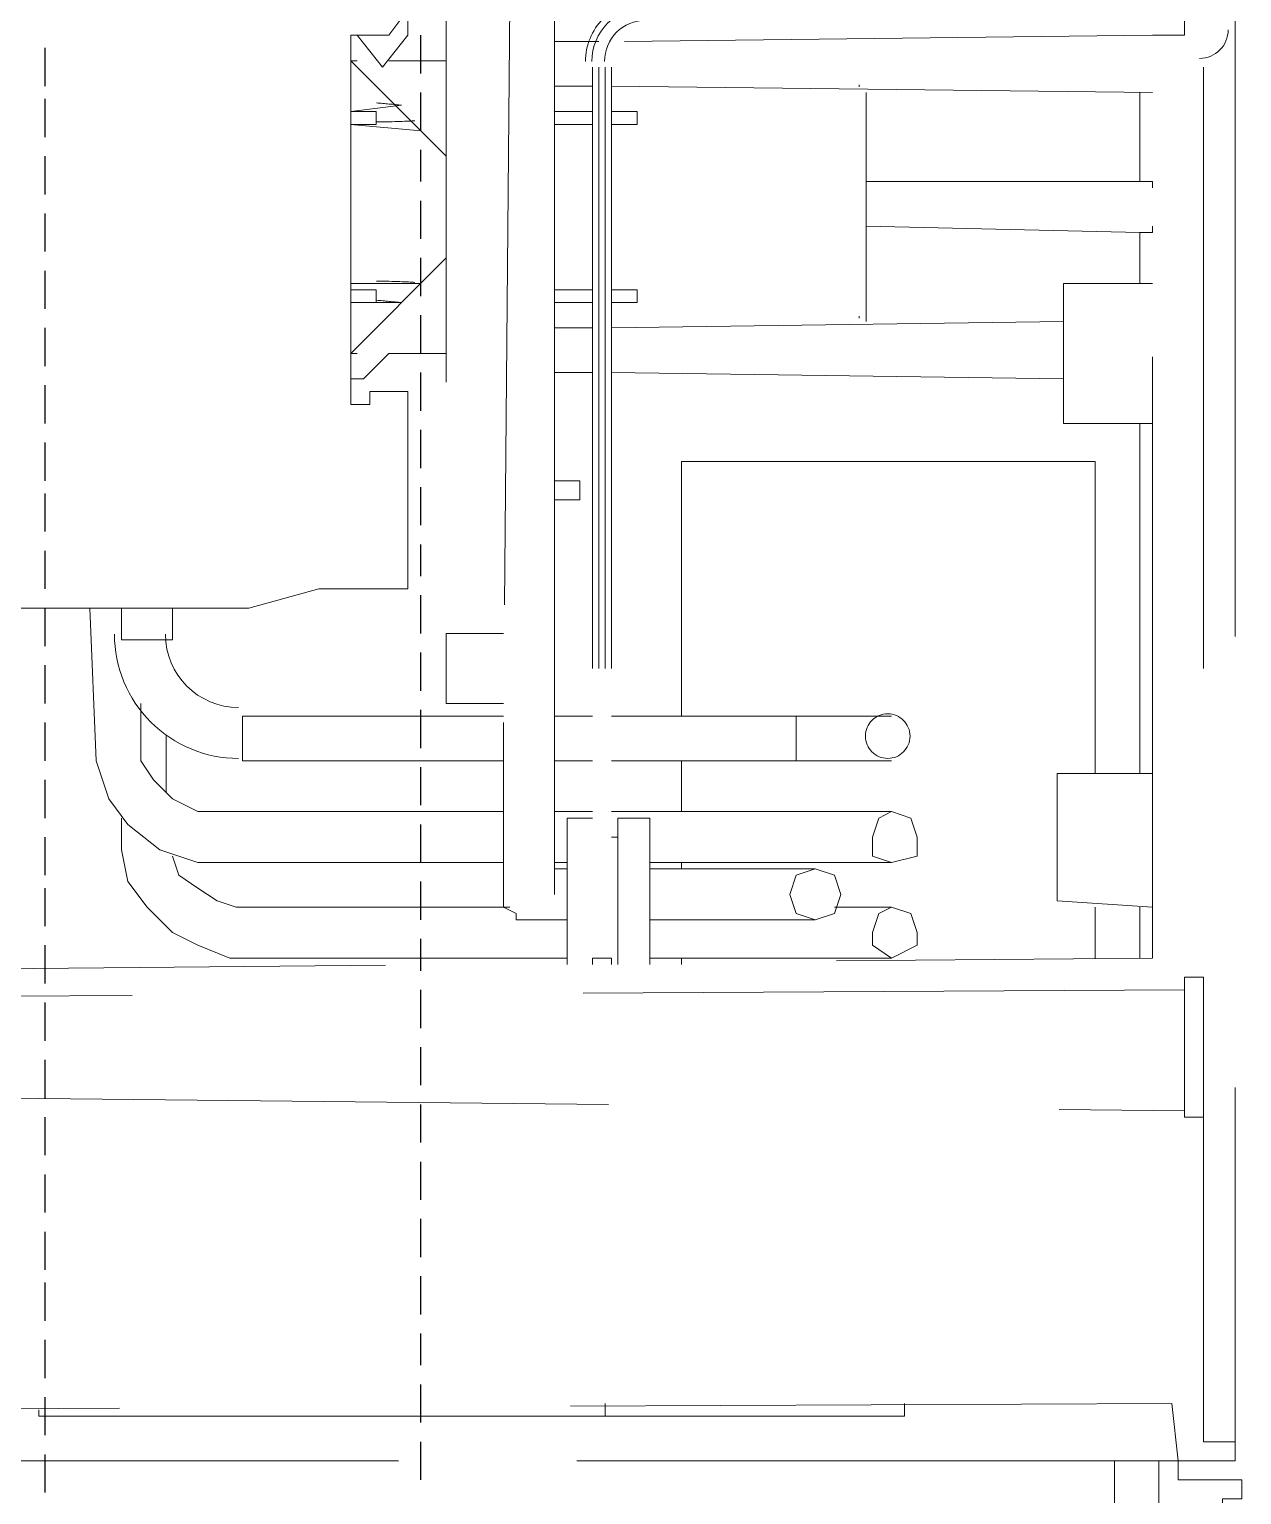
# Model space of a CAD drawing. Header units: metres. Extents: x 2999 to 3164, y 1641 to 1678.
# Drawn here: x 3140.9976 to 3141.4008, y 1663.0104 to 1663.4978 of the extents above; entities that cross this region are included whole.
import ezdxf

# ---------------------------------------------------------------- set-up
doc = ezdxf.new("R2010")
doc.units = ezdxf.units.M
doc.linetypes.add('CONTORNO_QUADRO_T', pattern=[0.35, 0.2, -0.15])
doc.layers.add('PDF28_Geometry', color=7, linetype='Continuous')

msp = doc.modelspace()

# ---------------------------------------------------------------- linework, layer by layer
at = {"layer": 'PDF28_Geometry', "linetype": 'CONTORNO_QUADRO_T', "lineweight": 15}
for points in [[(3141.172229623183, 1663.210029989766), (3141.172229623183, 1663.212146643635), (3141.172229623183, 1663.218496605244), (3141.172229623183, 1663.24177979781), (3141.172229623183, 1663.290462836811), (3141.172229623183, 1663.389945568684), (3141.172229623183, 1663.489428300557), (3141.172229623183, 1663.502128223774), (3141.178579584792, 1663.512711493123), (3141.18916285414, 1663.519061454731), (3141.199746123489, 1663.521178108601), (3141.25054581636, 1663.521178108601), (3141.275945662795, 1663.521178108601), (3141.286528932144, 1663.52541141634), (3141.297112201492, 1663.531761377949), (3141.303462163101, 1663.542344647297), (3141.30769547084, 1663.552927916646), (3141.309812124709, 1663.578327763081), (3141.309812124709, 1663.677810494954), (3141.309812124709, 1663.876775958699)], [(3141.398711587234, 1663.851376112263), (3141.398711587234, 1663.845026150654), (3141.398711587234, 1663.504244877644), (3141.398711587234, 1663.495778262165), (3141.398711587234, 1663.027997756978)], [(3141.155296392226, 1663.504244877644), (3141.155296392226, 1663.580444416951), (3141.136246507399, 1663.580444416951), (3141.136246507399, 1663.29681279842), (3141.155296392226, 1663.29681279842)], [(3140.916114504959, 1663.18463014333), (3141.371195086929, 1663.188863451069), (3141.371195086929, 1663.495778262165), (3141.381778356277, 1663.495778262165), (3141.381778356277, 1663.506361531514)], [(3141.157413046096, 1663.506361531514), (3141.155296392226, 1663.267179644246), (3141.155296392226, 1663.235429836201), (3141.155296392226, 1663.222729912983), (3141.155296392226, 1663.212146643635), (3141.155296392226, 1663.210029989766), (3141.155296392226, 1663.207913335896), (3141.155296392226, 1663.205796682026), (3141.159529699965, 1663.203680028157), (3141.159529699965, 1663.201563374287), (3141.161646353835, 1663.201563374287), (3141.163763007705, 1663.201563374287), (3141.165879661574, 1663.201563374287), (3141.176462930923, 1663.201563374287)], [(3141.106613353225, 1663.495778262165), (3141.115079968703, 1663.485194992817), (3141.123546584182, 1663.495778262165), (3141.123546584182, 1663.504244877644)], [(3141.195512815749, 1663.493661608296), (3141.371195086929, 1663.495778262165)], [(3141.172229623183, 1663.493661608296), (3141.187046200271, 1663.493661608296)], [(3141.106613353225, 1663.487311646687), (3141.104496699355, 1663.487311646687), (3141.136246507399, 1663.455561838643)], [(3141.117196622573, 1663.487311646687), (3141.117196622573, 1663.487311646687)], [(3141.388128317886, 1663.485194992817), (3141.388128317886, 1663.18251348946), (3141.381778356277, 1663.18251348946), (3141.381778356277, 1663.178280181721), (3140.990197390396, 1663.176163527851)], [(3141.172229623183, 1663.478845031208), (3141.184929546401, 1663.478845031208)], [(3141.19127950801, 1663.478845031208), (3141.371195086929, 1663.476728377339)], [(3141.275945662795, 1663.400528838032), (3141.275945662795, 1663.476728377339)], [(3141.172229623183, 1663.47037841573), (3141.184929546401, 1663.47037841573)], [(3141.184929546401, 1663.466145107991), (3141.172229623183, 1663.466145107991)], [(3141.19127950801, 1663.47037841573), (3141.199746123489, 1663.47037841573), (3141.199746123489, 1663.466145107991), (3141.19127950801, 1663.466145107991)], [(3141.371195086929, 1663.432278646077), (3141.371195086929, 1663.430161992207), (3141.36696177919, 1663.430161992207), (3141.275945662795, 1663.432278646077), (3141.275945662795, 1663.447095223164), (3141.36696177919, 1663.447095223164), (3141.371195086929, 1663.447095223164), (3141.371195086929, 1663.444978569295)], [(3141.136246507399, 1663.421695376729), (3141.104496699355, 1663.389945568684), (3141.106613353225, 1663.389945568684)], [(3141.104496699355, 1663.41322876125), (3141.127779891921, 1663.41322876125)], [(3141.371195086929, 1663.41322876125), (3141.341561932754, 1663.41322876125), (3141.341561932754, 1663.366662376118), (3141.371195086929, 1663.366662376118)], [(3141.172229623183, 1663.41111210738), (3141.184929546401, 1663.41111210738)], [(3141.19127950801, 1663.41111210738), (3141.199746123489, 1663.41111210738), (3141.199746123489, 1663.406878799641), (3141.19127950801, 1663.406878799641)], [(3141.184929546401, 1663.406878799641), (3141.172229623183, 1663.406878799641)], [(3141.172229623183, 1663.398412184163), (3141.184929546401, 1663.398412184163)], [(3141.19127950801, 1663.398412184163), (3141.341561932754, 1663.400528838032)], [(3141.104496699355, 1663.381478953205), (3141.108730007094, 1663.381478953205), (3141.117196622573, 1663.389945568684), (3141.136246507399, 1663.389945568684), (3141.117196622573, 1663.389945568684)], [(3141.172229623183, 1663.383595607075), (3141.184929546401, 1663.383595607075)], [(3141.19127950801, 1663.383595607075), (3141.341561932754, 1663.381478953205)], [(3141.214562700576, 1663.353962452901), (3141.214562700576, 1663.269296298115), (3141.214562700576, 1663.353962452901), (3141.352145202102, 1663.353962452901), (3141.352145202102, 1663.250246413289)], [(3141.172229623183, 1663.347612491292), (3141.180696238662, 1663.347612491292), (3141.180696238662, 1663.341262529683), (3141.172229623183, 1663.341262529683)], [(3141.017713890701, 1663.305279413899), (3141.019830544571, 1663.254479721028), (3141.02406385231, 1663.24177979781), (3141.030413813919, 1663.233313182332), (3141.040997083267, 1663.224846566853), (3141.053697006485, 1663.220613259114), (3141.155296392226, 1663.220613259114)], [(3141.028297160049, 1663.305279413899), (3141.028297160049, 1663.294696144551)], [(3141.045230391006, 1663.294696144551), (3141.045230391006, 1663.305279413899)], [(3141.136246507399, 1663.29681279842), (3141.136246507399, 1663.273529605854), (3141.155296392226, 1663.273529605854)], [(3141.155296392226, 1663.237546490071), (3141.081213506789, 1663.237546490071), (3141.064280275833, 1663.237546490071), (3141.053697006485, 1663.237546490071), (3141.045230391006, 1663.24177979781), (3141.038880429397, 1663.248129759419), (3141.034647121658, 1663.254479721028), (3141.034647121658, 1663.273529605854)], [(3141.155296392226, 1663.269296298115), (3141.068513583572, 1663.269296298115)], [(3141.184929546401, 1663.269296298115), (3141.172229623183, 1663.269296298115)], [(3141.284412278274, 1663.269296298115), (3141.252662470229, 1663.269296298115), (3141.19127950801, 1663.269296298115)], [(3141.043113737137, 1663.24389645168), (3141.043113737137, 1663.248129759419), (3141.043113737137, 1663.258713028767), (3141.043113737137, 1663.262946336506)], [(3141.068513583572, 1663.254479721028), (3141.155296392226, 1663.254479721028)], [(3141.172229623183, 1663.254479721028), (3141.184929546401, 1663.254479721028)], [(3141.19127950801, 1663.254479721028), (3141.252662470229, 1663.254479721028), (3141.284412278274, 1663.254479721028)], [(3141.371195086929, 1663.250246413289), (3141.339445278884, 1663.250246413289), (3141.339445278884, 1663.207913335896), (3141.371195086929, 1663.205796682026)], [(3141.184929546401, 1663.237546490071), (3141.172229623183, 1663.237546490071)], [(3141.284412278274, 1663.237546490071), (3141.282295624404, 1663.237546490071), (3141.273829008926, 1663.237546490071), (3141.24631250862, 1663.237546490071), (3141.19127950801, 1663.237546490071)], [(3141.028297160049, 1663.235429836201), (3141.028297160049, 1663.224846566853), (3141.030413813919, 1663.214263297505), (3141.036763775528, 1663.205796682026), (3141.045230391006, 1663.197330066548), (3141.053697006485, 1663.193096758809), (3141.064280275833, 1663.188863451069), (3141.087563468398, 1663.188863451069), (3141.176462930923, 1663.188863451069)], [(3141.184929546401, 1663.235429836201), (3141.176462930923, 1663.235429836201), (3141.176462930923, 1663.1867467972)], [(3141.203979431228, 1663.1867467972), (3141.203979431228, 1663.235429836201), (3141.19339616188, 1663.235429836201), (3141.19339616188, 1663.1867467972)], [(3141.19339616188, 1663.229079874592), (3141.19127950801, 1663.229079874592)], [(3141.157413046096, 1663.205796682026), (3141.096030083876, 1663.205796682026), (3141.066396929702, 1663.205796682026), (3141.060046968094, 1663.207913335896), (3141.053697006485, 1663.212146643635), (3141.047347044876, 1663.216379951375), (3141.045230391006, 1663.222729912983)], [(3141.172229623183, 1663.220613259114), (3141.176462930923, 1663.220613259114)], [(3141.176462930923, 1663.218496605244), (3141.172229623183, 1663.218496605244)], [(3141.203979431228, 1663.220613259114), (3141.252662470229, 1663.220613259114), (3141.275945662795, 1663.220613259114), (3141.282295624404, 1663.220613259114), (3141.284412278274, 1663.220613259114)], [(3141.259012431838, 1663.218496605244), (3141.256895777969, 1663.218496605244), (3141.252662470229, 1663.218496605244), (3141.239962547012, 1663.218496605244), (3141.203979431228, 1663.218496605244)], [(3141.284412278274, 1663.205796682026), (3141.280178970535, 1663.205796682026), (3141.265362393447, 1663.205796682026)], [(3141.352145202102, 1663.205796682026), (3141.352145202102, 1663.188863451069)], [(3141.203979431228, 1663.201563374287), (3141.239962547012, 1663.201563374287), (3141.252662470229, 1663.201563374287), (3141.256895777969, 1663.201563374287), (3141.259012431838, 1663.201563374287)], [(3141.184929546401, 1663.1867467972), (3141.184929546401, 1663.188863451069), (3141.19127950801, 1663.188863451069), (3141.19127950801, 1663.1867467972)], [(3141.203979431228, 1663.188863451069), (3141.252662470229, 1663.188863451069), (3141.275945662795, 1663.188863451069), (3141.282295624404, 1663.188863451069), (3141.284412278274, 1663.188863451069)], [(3141.388128317886, 1663.135947104329), (3141.388128317886, 1663.18251348946)], [(3141.381778356277, 1663.138063758198), (3141.381778356277, 1663.178280181721)], [(3140.990197390396, 1663.142297065938), (3141.381778356277, 1663.138063758198), (3141.381778356277, 1663.135947104329), (3141.388128317886, 1663.135947104329), (3141.388128317886, 1663.027997756978), (3141.398711587234, 1663.027997756978), (3141.398711587234, 1663.021647795369), (3141.379661702407, 1663.021647795369), (3141.377545048538, 1663.040697680195), (3140.90764788948, 1663.038581026326)], [(3141.000780659744, 1663.038581026326), (3141.000780659744, 1663.036464372456), (3141.18916285414, 1663.036464372456)], [(3141.18916285414, 1663.040697680195), (3141.18916285414, 1663.036464372456), (3141.288645586013, 1663.036464372456), (3141.288645586013, 1663.040697680195)], [(3141.369078433059, 1662.964498140889), (3140.901297927871, 1662.966614794758), (3140.901297927871, 1663.006831218281), (3140.850498235, 1663.006831218281), (3140.850498235, 1662.966614794758), (3140.842031619521, 1662.966614794758), (3140.842031619521, 1663.01529783376), (3140.911881197219, 1663.01529783376), (3140.913997851089, 1663.021647795369), (3140.920347812698, 1663.021647795369), (3140.920347812698, 1662.983548025715), (3141.373311740798, 1662.981431371846), (3141.373311740798, 1663.021647795369), (3141.379661702407, 1663.021647795369), (3141.379661702407, 1663.01529783376), (3141.400828241104, 1663.01529783376), (3141.400828241104, 1663.008947872151), (3141.394478279495, 1663.008947872151), (3141.394478279495, 1662.187686170735)], [(3141.379661702407, 1663.021647795369), (3140.90764788948, 1663.021647795369)], [(3140.920347812698, 1663.021647795369), (3141.358495163711, 1663.021647795369), (3141.358495163711, 1662.981431371846)]]:
    msp.add_lwpolyline(points, dxfattribs=at)
for points in [[(3141.117196622573, 1663.495778262165), (3141.123546584182, 1663.504244877644), (3141.123546584182, 1663.552927916646), (3141.093913430007, 1663.552927916646), (3141.070630237441, 1663.559277878255), (3140.983847428787, 1663.559277878255), (3140.983847428787, 1663.506361531514), (3140.90764788948, 1663.506361531514), (3140.90764788948, 1663.35819576064), (3140.983847428787, 1663.35819576064), (3140.983847428787, 1663.305279413899), (3141.070630237441, 1663.305279413899), (3141.093913430007, 1663.311629375508), (3141.123546584182, 1663.311629375508), (3141.123546584182, 1663.377245645466), (3141.110846660964, 1663.377245645466), (3141.110846660964, 1663.373012337727), (3141.104496699355, 1663.373012337727), (3141.104496699355, 1663.495778262165)], [(3141.117196622573, 1663.487311646687), (3141.136246507399, 1663.487311646687)], [(3141.214562700576, 1663.254479721028), (3141.214562700576, 1663.237546490071)], [(3141.284412278274, 1663.220613259114), (3141.278062316665, 1663.222729912983), (3141.278062316665, 1663.229079874592), (3141.280178970535, 1663.235429836201), (3141.284412278274, 1663.237546490071), (3141.290762239883, 1663.235429836201), (3141.292878893752, 1663.229079874592), (3141.292878893752, 1663.222729912983)], [(3141.214562700576, 1663.220613259114), (3141.214562700576, 1663.218496605244)], [(3141.259012431838, 1663.201563374287), (3141.252662470229, 1663.203680028157), (3141.25054581636, 1663.210029989766), (3141.252662470229, 1663.216379951375), (3141.259012431838, 1663.218496605244), (3141.265362393447, 1663.216379951375), (3141.267479047317, 1663.210029989766), (3141.265362393447, 1663.203680028157)], [(3141.284412278274, 1663.188863451069), (3141.278062316665, 1663.193096758809), (3141.278062316665, 1663.197330066548), (3141.280178970535, 1663.203680028157), (3141.284412278274, 1663.205796682026), (3141.290762239883, 1663.203680028157), (3141.292878893752, 1663.197330066548), (3141.292878893752, 1663.193096758809)], [(3141.214562700576, 1663.188863451069), (3141.214562700576, 1663.1867467972)]]:
    msp.add_lwpolyline(points, close=True, dxfattribs=at)
at = {"layer": 'PDF28_Geometry', "color": 5, "linetype": 'CONTORNO_QUADRO_T', "lineweight": 15}
msp.add_lwpolyline([(3141.202672941161, 1663.500794279652, 0.4142134616211611), (3141.188914691007, 1663.487036029499, -0.4142134616211611)], format="xyb", close=True, dxfattribs=at)
at = {"layer": 'PDF28_Geometry', "color": 3, "linetype": 'CONTORNO_QUADRO_T', "lineweight": 25}
for points in [[(3141.127779891921, 1663.483078338948), (3141.127779891921, 1663.495778262165)], [(3141.127779891921, 1663.464028454121), (3141.127779891921, 1663.476728377339)], [(3141.127779891921, 1663.447095223164), (3141.127779891921, 1663.457678492512)], [(3141.127779891921, 1663.428045338337), (3141.127779891921, 1663.440745261555)], [(3141.127779891921, 1663.408995453511), (3141.127779891921, 1663.421695376729)], [(3141.127779891921, 1663.389945568684), (3141.127779891921, 1663.402645491902)], [(3141.127779891921, 1663.370895683857), (3141.127779891921, 1663.383595607075)], [(3141.127779891921, 1663.351845799031), (3141.127779891921, 1663.364545722249)], [(3141.127779891921, 1663.332795914204), (3141.127779891921, 1663.345495837422)], [(3141.127779891921, 1663.315862683247), (3141.127779891921, 1663.326445952595)], [(3141.127779891921, 1663.29681279842), (3141.127779891921, 1663.309512721638)], [(3141.127779891921, 1663.277762913594), (3141.127779891921, 1663.290462836811)], [(3141.127779891921, 1663.258713028767), (3141.127779891921, 1663.271412951985)], [(3141.127779891921, 1663.239663143941), (3141.127779891921, 1663.252363067158)], [(3141.127779891921, 1663.220613259114), (3141.127779891921, 1663.233313182332)], [(3141.127779891921, 1663.201563374287), (3141.127779891921, 1663.214263297505)], [(3141.127779891921, 1663.18463014333), (3141.127779891921, 1663.195213412678)], [(3141.127779891921, 1663.165580258503), (3141.127779891921, 1663.178280181721)], [(3141.127779891921, 1663.146530373677), (3141.127779891921, 1663.159230296895)], [(3141.127779891921, 1663.12748048885), (3141.127779891921, 1663.140180412068)], [(3141.127779891921, 1663.108430604023), (3141.127779891921, 1663.121130527241)], [(3141.127779891921, 1663.089380719197), (3141.127779891921, 1663.102080642415)], [(3141.127779891921, 1663.07033083437), (3141.127779891921, 1663.083030757588)], [(3141.127779891921, 1663.053397603413), (3141.127779891921, 1663.063980872761)], [(3141.127779891921, 1663.034347718587), (3141.127779891921, 1663.047047641804)], [(3141.127779891921, 1663.01529783376), (3141.127779891921, 1663.027997756978)]]:
    msp.add_lwpolyline(points, dxfattribs=at)
at = {"layer": 'PDF28_Geometry', "linetype": 'CONTORNO_QUADRO_T', "lineweight": 25}
for points in [[(3141.002897313614, 1663.478845031208), (3141.002897313614, 1663.491544954426)], [(3141.002897313614, 1663.461911800252), (3141.002897313614, 1663.474611723469)], [(3141.002897313614, 1663.442861915425), (3141.002897313614, 1663.455561838643)], [(3141.002897313614, 1663.423812030598), (3141.002897313614, 1663.436511953816)], [(3141.002897313614, 1663.404762145771), (3141.002897313614, 1663.417462068989)], [(3141.002897313614, 1663.385712260945), (3141.002897313614, 1663.398412184163)], [(3141.002897313614, 1663.366662376118), (3141.002897313614, 1663.379362299336)], [(3141.002897313614, 1663.347612491292), (3141.002897313614, 1663.360312414509)], [(3141.002897313614, 1663.330679260335), (3141.002897313614, 1663.343379183552)], [(3141.002897313614, 1663.311629375508), (3141.002897313614, 1663.324329298726)], [(3141.002897313614, 1663.292579490681), (3141.002897313614, 1663.305279413899)], [(3141.002897313614, 1663.273529605854), (3141.002897313614, 1663.286229529072)], [(3141.002897313614, 1663.254479721028), (3141.002897313614, 1663.267179644246)], [(3141.002897313614, 1663.235429836201), (3141.002897313614, 1663.248129759419)], [(3141.002897313614, 1663.216379951375), (3141.002897313614, 1663.229079874592)], [(3141.002897313614, 1663.199446720417), (3141.002897313614, 1663.212146643635)], [(3141.002897313614, 1663.180396835591), (3141.002897313614, 1663.193096758809)], [(3141.002897313614, 1663.161346950764), (3141.002897313614, 1663.174046873982)], [(3141.002897313614, 1663.142297065938), (3141.002897313614, 1663.154996989155)], [(3141.002897313614, 1663.123247181111), (3141.002897313614, 1663.135947104329)], [(3141.002897313614, 1663.104197296284), (3141.002897313614, 1663.116897219502)], [(3141.002897313614, 1663.085147411457), (3141.002897313614, 1663.097847334675)], [(3141.002897313614, 1663.0682141805), (3141.002897313614, 1663.080914103718)], [(3141.002897313614, 1663.049164295674), (3141.002897313614, 1663.061864218892)], [(3141.002897313614, 1663.030114410847), (3141.002897313614, 1663.042814334065)], [(3141.002897313614, 1663.011064526021), (3141.002897313614, 1663.023764449238)]]:
    msp.add_lwpolyline(points, dxfattribs=at)
at = {"layer": 'PDF28_Geometry', "color": 5, "linetype": 'CONTORNO_QUADRO_T', "lineweight": 15}
for points in [[(3141.184929546401, 1663.485194992817), (3141.184929546401, 1663.188863451069)], [(3141.187046200271, 1663.485194992817), (3141.187046200271, 1663.188863451069)], [(3141.18916285414, 1663.485194992817), (3141.18916285414, 1663.188863451069)], [(3141.19127950801, 1663.485194992817), (3141.19127950801, 1663.188863451069)]]:
    msp.add_lwpolyline(points, dxfattribs=at)
at = {"layer": 'PDF28_Geometry', "color": 8, "linetype": 'CONTORNO_QUADRO_T', "lineweight": 15, "true_color": 0x808080}
for points in [[(3141.36696177919, 1663.447095223164), (3141.36696177919, 1663.476728377339)], [(3141.36696177919, 1663.41322876125), (3141.36696177919, 1663.430161992207)], [(3141.36696177919, 1663.250246413289), (3141.36696177919, 1663.366662376118)], [(3141.028297160049, 1663.294696144551), (3141.045230391006, 1663.294696144551)], [(3141.068513583572, 1663.254479721028), (3141.068513583572, 1663.269296298115)], [(3141.252662470229, 1663.254479721028), (3141.252662470229, 1663.269296298115)], [(3141.36696177919, 1663.188863451069), (3141.36696177919, 1663.205796682026)]]:
    msp.add_lwpolyline(points, dxfattribs=at)
at = {"layer": 'PDF28_Geometry', "linetype": 'CONTORNO_QUADRO_T', "lineweight": 15}
for points in [[(3141.127779891921, 1663.464028454121), (3141.104496699355, 1663.466145107991), (3141.112963314834, 1663.466145107991), (3141.112963314834, 1663.47037841573), (3141.104496699355, 1663.47037841573), (3141.121429930312, 1663.4724950696, 0.004647407568163606), (3141.113076403774, 1663.473273914903)], [(3141.113076403774, 1663.407663220573, 0.00464238676939546), (3141.121429930312, 1663.406878799641), (3141.104496699355, 1663.406878799641), (3141.112963314834, 1663.406878799641), (3141.112963314834, 1663.41111210738), (3141.104496699355, 1663.41111210738)]]:
    msp.add_lwpolyline(points, format="xyb", dxfattribs=at)
msp.add_circle((3141.283109027236, 1663.262662115418), 0.007408279404117784, dxfattribs=at)
at = {"layer": 'PDF28_Geometry', "color": 5, "linetype": 'CONTORNO_QUADRO_T', "lineweight": 15}
for centre, radius, start, end in [((3141.202672927945, 1663.487036042717), 0.02010819854423652, 89.99996234109918, 180.0000376608679), ((3141.202672942173, 1663.487036028488), 0.01799155890329732, 90.00000322072351, 179.9999967789378)]:
    msp.add_arc(centre, radius, start, end, dxfattribs=at)
at = {"layer": 'PDF28_Geometry', "linetype": 'CONTORNO_QUADRO_T', "lineweight": 15}
for centre, radius, start, end in [((3141.386829360507, 1663.497619302571), 0.00952494613653771, 270.0000223747163, 359.9999776036449), ((3141.264060017106, 1663.478569396407), 0.00952298194750542, 0.0001059792525668985, 4.115270867542105), ((3141.26405501132, 1663.402367870869), 0.009527987737012963, 355.71035884325, 359.9991015136718), ((3141.067201581962, 1663.296530593061), 0.04127462206329188, 179.9998217688759, 270.0001782323357), ((3141.067201722882, 1663.296530733983), 0.02434153202631751, 180.0000294872776, 269.9999705169302)]:
    msp.add_arc(centre, radius, start, end, dxfattribs=at)
for points in [[(3141.113076403774, 1663.466931682182), (3141.119069679975, 1663.467004349978), (3141.123558406749, 1663.467151782607), (3141.125844626815, 1663.467351025905)], [(3141.125840601491, 1663.413586451702), (3141.123553112865, 1663.413785534562), (3141.11906608105, 1663.413932814223), (3141.113076403774, 1663.414005453295)]]:
    msp.add_open_spline(points, degree=3, dxfattribs=at)

doc.saveas('drawing.dxf')
